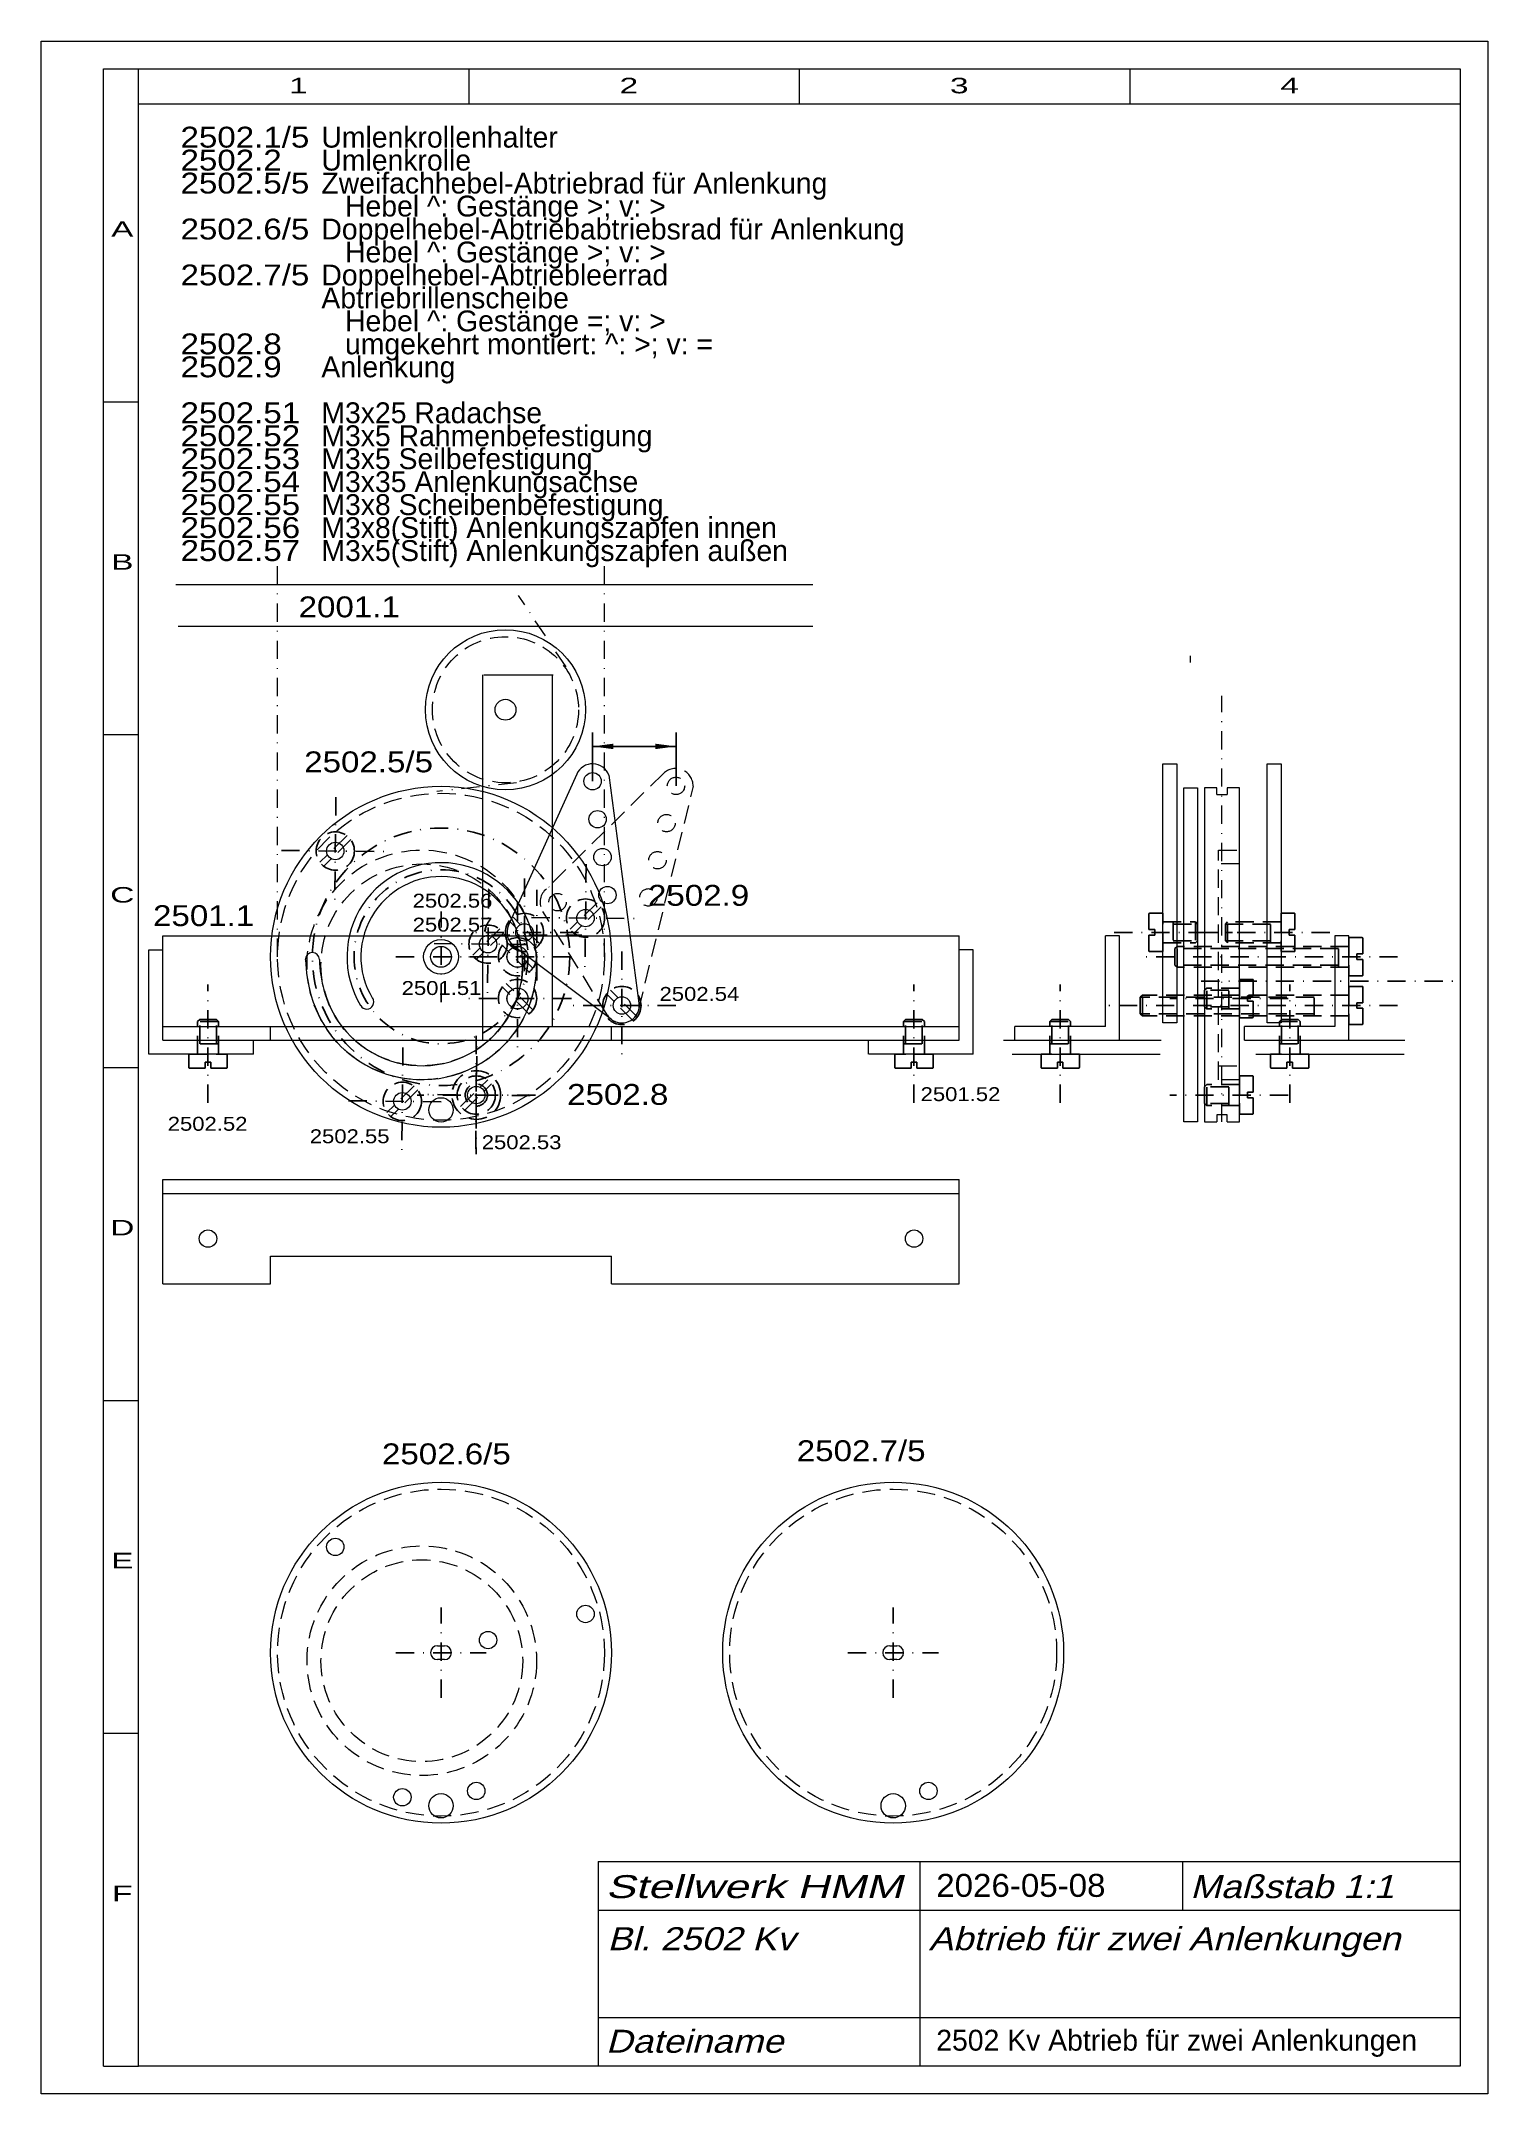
# Model space of a CAD drawing. Extents: x 1 to 209, y 1 to 296.
import ezdxf
from ezdxf.enums import TextEntityAlignment as Align

# ---------------------------------------------------------------- set-up
doc = ezdxf.new("R2010")
doc.units = 0
doc.header["$LTSCALE"] = 5.25
doc.linetypes.add('DASHDOT', pattern=[1, 0.5, -0.25, 0, -0.25])
doc.linetypes.add('DASHED', pattern=[0.75, 0.5, -0.25])
for name, color, linetype, lineweight in [(' 2001_2 BODEN', 14, 'CONTINUOUS', 18), ('2501_1 UNTERZUGRAHMEN', 7, 'CONTINUOUS', 0), ('2501_2-4 ROLLEN', 134, 'CONTINUOUS', 18), ('2501_6 HEBEL 0_0_22_5', 11, 'CONTINUOUS', 18), ('2501_7 HEBEL 22_5_0_22_5', 14, 'CONTINUOUS', 18), ('2501_7 HEBEL 22_5_0_22_5 UMGELEGT LI', 34, 'DASHED', 18), ('BEMASSUNG', 7, 'CONTINUOUS', 25), ('BESCHRIFTUNG', 7, 'CONTINUOUS', 25), ('HILFSLINIEN', 3, 'CONTINUOUS', 0), ('KONSTRUKTION', 7, 'CONTINUOUS', 0), ('MASSGRENZEN', 172, 'CONTINUOUS', 25), ('MASSLINIEN', 172, 'CONTINUOUS', 25), ('MASSTEXTE', 212, 'CONTINUOUS', 25), ('MITTELLINIEN', 5, 'DASHDOT', 25), ('STANDARD', 7, 'CONTINUOUS', 0), ('UNSICHTBARE', 92, 'DASHED', 25)]:
    doc.layers.add(name, color=color, linetype=linetype, lineweight=lineweight)
doc.styles.add('Arial', font='arial.ttf')

# ---------------------------------------------------------------- blocks, each defined once
blk = doc.blocks.new('D343177472')
at = {"layer": 'MASSGRENZEN'}
for points in [[(80.28, 194.64), (83.26, 195.03), (83.26, 194.25)], [(92.28, 194.64), (89.31, 194.25), (89.31, 195.03)]]:
    blk.add_solid(points, dxfattribs=at)
at = {"layer": 'MASSLINIEN', "color": 172}
for p, q in [((80.28, 189.63), (80.28, 196.64)), ((92.28, 188.97), (92.28, 196.64)), ((80.28, 194.64), (92.28, 194.64))]:
    blk.add_line(p, q, dxfattribs=at)

msp = doc.modelspace()

# ---------------------------------------------------------------- linework, layer by layer
at = {"layer": ' 2001_2 BODEN'}
for p, q in [((20.4, 217.91), (111.97, 217.91)), ((20.73, 211.91), (111.97, 211.91))]:
    msp.add_line(p, q, dxfattribs=at)
at = {"layer": '2501_1 UNTERZUGRAHMEN'}
for p, q in [((64.5, 154.41), (64.5, 204.91)), ((64.63, 204.91), (74.63, 204.91)), ((74.5, 204.91), (74.5, 154.41)), ((16.5, 150.41), (16.5, 165.41)), ((18.5, 167.41), (133, 167.41)), ((135, 165.41), (133, 165.41)), ((135, 150.41), (135, 165.41)), ((156.01, 152.41), (156.01, 167.41)), ((187.01, 167.41), (187.01, 154.41)), ((189.01, 152.41), (189.01, 167.41)), ((18.5, 154.41), (132.99, 154.41)), ((34, 152.41), (34, 154.41)), ((83, 152.41), (83, 154.41)), ((18.5, 152.41), (132.99, 152.41)), ((139.36, 152.41), (162, 152.41)), ((174.01, 152.41), (189.01, 152.41)), ((174.43, 152.41), (197.07, 152.41)), ((31.54, 150.41), (16.5, 150.41)), ((140.58, 150.41), (161.9, 150.41)), ((175.65, 150.41), (196.97, 150.41)), ((18.5, 132.41), (133, 132.41)), ((18.5, 130.41), (133, 130.41)), ((34, 121.41), (83, 121.41)), ((34, 117.41), (34, 121.41)), ((83, 117.41), (83, 121.41)), ((18.5, 117.41), (34, 117.41)), ((83, 117.41), (132.99, 117.41))]:
    msp.add_line(p, q, dxfattribs=at)
at = {"layer": '2501_1 UNTERZUGRAHMEN', "lineweight": 18}
for p, q in [((16.5, 165.41), (18.5, 165.41)), ((18.5, 152.41), (18.5, 167.41)), ((133, 152.41), (133, 167.41)), ((154.01, 154.41), (154.01, 167.41)), ((156.01, 167.41), (154.01, 167.41)), ((189.01, 167.41), (187.01, 167.41)), ((154.01, 154.41), (141.01, 154.41)), ((141.01, 152.41), (141.01, 154.41)), ((187.01, 154.41), (174.01, 154.41)), ((174.01, 152.41), (174.01, 154.41)), ((31.54, 150.41), (31.54, 152.41)), ((119.96, 150.41), (119.96, 152.41)), ((135, 150.41), (120, 150.41)), ((18.5, 117.41), (18.5, 132.41)), ((133, 117.41), (133, 132.41))]:
    msp.add_line(p, q, dxfattribs=at)
at = {"layer": '2501_1 UNTERZUGRAHMEN'}
for centre, radius in [((67.76, 199.91), 1.5), ((69.5, 164.41), 1.5), ((69.5, 158.41), 1.5), ((25, 123.91), 1.25), ((126.5, 123.91), 1.25)]:
    msp.add_circle(centre, radius, dxfattribs=at)
at = {"layer": '2501_2-4 ROLLEN'}
for p, q in [((166.26, 206.68), (166.26, 207.68)), ((165.26, 188.71), (167.26, 188.71)), ((165.26, 140.71), (165.26, 188.71)), ((167.26, 188.71), (167.26, 140.71)), ((168.26, 188.71), (168.26, 140.71)), ((170.01, 188.71), (168.26, 188.71)), ((170.01, 187.71), (170.01, 188.71)), ((170.01, 187.71), (171.51, 187.71)), ((173.26, 188.71), (171.51, 188.71)), ((171.51, 188.71), (171.51, 187.71)), ((173.26, 140.71), (173.26, 188.71)), ((171.51, 141.71), (170.01, 141.71)), ((170.01, 141.71), (170.01, 140.71)), ((171.51, 140.71), (171.51, 141.71)), ((167.26, 140.71), (165.26, 140.71)), ((168.26, 140.71), (170.01, 140.71)), ((171.51, 140.71), (173.26, 140.71)), ((58, 65.41), (59, 65.41)), ((123, 65.41), (124, 65.41)), ((59, 63.41), (58, 63.41)), ((124, 63.41), (123, 63.41))]:
    msp.add_line(p, q, dxfattribs=at)
at = {"layer": '2501_2-4 ROLLEN', "linetype": 'DASHED'}
for p, q in [((170.26, 146.75), (170.26, 179.75)), ((170.26, 179.75), (173.26, 179.75)), ((173.26, 177.75), (170.26, 177.75)), ((170.26, 148.75), (173.26, 148.75)), ((173.26, 146.75), (170.26, 146.75))]:
    msp.add_line(p, q, dxfattribs=at)
at = {"layer": '2501_2-4 ROLLEN'}
for centre, radius in [((67.76, 199.91), 11.5), ((58.5, 164.41), 24.5), ((43.3, 179.61), 1.25), ((79.27, 169.97), 1.25), ((58.5, 164.41), 2.5), ((58.5, 164.41), 1.5), ((65.26, 166.22), 1.25), ((52.94, 143.64), 1.25), ((63.57, 144.54), 1.25), ((58.5, 142.41), 1.75), ((58.5, 64.41), 24.5), ((123.5, 64.41), 24.5), ((43.3, 79.61), 1.25), ((79.27, 69.97), 1.25), ((65.26, 66.22), 1.25), ((52.94, 43.64), 1.25), ((63.57, 44.54), 1.25), ((128.57, 44.54), 1.25), ((58.5, 42.41), 1.75), ((123.5, 42.41), 1.75)]:
    msp.add_circle(centre, radius, dxfattribs=at)
at = {"layer": '2501_2-4 ROLLEN', "linetype": 'DASHED'}
for centre, radius in [((67.76, 199.91), 10.5), ((58.5, 164.41), 23.5), ((55.74, 163.25), 16.5), ((55.74, 163.25), 14.5), ((58.5, 64.41), 23.5), ((123.5, 64.41), 23.5), ((55.74, 63.25), 16.5), ((55.74, 63.25), 14.5)]:
    msp.add_circle(centre, radius, dxfattribs=at)
at = {"layer": '2501_2-4 ROLLEN'}
for centre, start, end in [((58, 64.41), 90, 270), ((59, 64.41), 270, 450), ((123, 64.41), 90, 270), ((124, 64.41), 270, 450)]:
    msp.add_arc(centre, 1, start, end, dxfattribs=at)
at = {"layer": '2501_6 HEBEL 0_0_22_5'}
for p, q in [((162.26, 192.13), (164.26, 192.13)), ((162.26, 154.91), (162.26, 192.13)), ((164.26, 192.13), (164.26, 154.91)), ((164.26, 154.91), (162.26, 154.91))]:
    msp.add_line(p, q, dxfattribs=at)
for centre, radius, start, end in [((58.5, 164.41), 13.52, 16.2558, 211.2558), ((58.5, 164.41), 11.52, 16.2558, 211.2558), ((55.74, 163.25), 16.5, 195.0703, 377.4413), ((55.74, 163.25), 14.5, 194.9067, 377.6048), ((40.01, 164), 1.02, 1.2558, 181.2558), ((58.5, 164.41), 19.48, 181.2558, 196.2558), ((58.5, 164.41), 17.48, 181.2558, 196.2558), ((47.82, 157.92), 1.02, 211.2558, 391.2558)]:
    msp.add_arc(centre, radius, start, end, dxfattribs=at)
at = {"layer": '2501_7 HEBEL 22_5_0_22_5'}
for p, q in [((177.26, 192.13), (179.26, 192.13)), ((177.26, 154.91), (177.26, 192.13)), ((179.26, 192.13), (179.26, 154.91)), ((78, 190.66), (68.22, 168.93)), ((86.98, 157.73), (82.69, 190.52)), ((83, 155.41), (69, 165.91)), ((179.26, 154.91), (177.26, 154.91))]:
    msp.add_line(p, q, dxfattribs=at)
for centre in [(80.28, 189.63), (81, 184.18), (81.71, 178.73), (82.42, 173.27), (70.5, 167.91), (84.5, 157.41)]:
    msp.add_circle(centre, 1.25, dxfattribs=at)
for centre, start, end in [((80.28, 189.63), 20.256, 155.7626), ((70.5, 167.91), 155.7626, 233.1339), ((84.5, 157.41), 233.1339, 367.4601)]:
    msp.add_arc(centre, 2.5, start, end, dxfattribs=at)
at = {"layer": '2501_7 HEBEL 22_5_0_22_5 UMGELEGT LI'}
for p, q in [((90.48, 190.76), (73.5, 174.04)), ((86.93, 156.81), (94.8, 188.93)), ((82.38, 156.09), (73.13, 170.94))]:
    msp.add_line(p, q, dxfattribs=at)
for centre in [(92.28, 188.97), (90.92, 183.63), (89.62, 178.29), (88.31, 172.95), (75.25, 172.26)]:
    msp.add_circle(centre, 1.25, dxfattribs=at)
for centre, start, end in [((92.23, 188.97), 359.0359, 494.5425), ((75.25, 172.26), 134.5425, 211.9138), ((84.5, 157.41), 211.9138, 346.2401)]:
    msp.add_arc(centre, 2.5, start, end, dxfattribs=at)
at = {"layer": 'HILFSLINIEN'}
msp.add_line((64.5, 152.41), (64.5, 167.41), dxfattribs=at)
at = {"layer": 'KONSTRUKTION', "linetype": 'DASHDOT'}
for p, q in [((35, 164.41), (35, 221.57)), ((82, 164.41), (82, 221.91)), ((76.47, 206.07), (69.64, 216.31)), ((170.76, 140.71), (170.76, 201.9)), ((69.36, 189.43), (57.88, 188.15))]:
    msp.add_line(p, q, dxfattribs=at)
at = {"layer": 'MITTELLINIEN'}
for p, q in [((43.39, 187.36), (43.21, 171.86)), ((35.55, 179.7), (51.05, 179.52)), ((79.36, 177.72), (79.18, 162.22)), ((70.5, 175.66), (70.5, 160.16)), ((65.35, 173.97), (65.18, 158.47)), ((69.5, 172.16), (69.5, 156.66)), ((72.26, 161.02), (72.26, 174.02)), ((72.26, 161.02), (72.26, 174.02)), ((58.5, 157.91), (58.5, 170.91)), ((71.52, 170.06), (87.02, 169.88)), ((57.51, 166.31), (73.01, 166.13)), ((78.25, 167.91), (62.75, 167.91)), ((65.76, 167.52), (78.76, 167.52)), ((65.76, 167.52), (78.76, 167.52)), ((69.5, 166.16), (69.5, 150.66)), ((155.26, 167.91), (172.26, 167.91)), ((186.26, 167.91), (166.26, 167.91)), ((52, 164.41), (65, 164.41)), ((77.25, 164.41), (61.75, 164.41)), ((84.5, 165.16), (84.5, 149.66)), ((196.01, 164.41), (159.01, 164.41)), ((25, 143.41), (25, 160.41)), ((126.49, 143.41), (126.49, 160.41)), ((147.51, 143.41), (147.51, 160.41)), ((167.79, 160.91), (204.51, 160.91)), ((180.51, 143.41), (180.51, 160.41)), ((77.25, 158.41), (61.75, 158.41)), ((92.25, 157.41), (76.75, 157.41)), ((196.01, 157.41), (154.01, 157.41)), ((180.26, 158.41), (163.26, 158.41)), ((53.02, 151.39), (52.85, 135.89)), ((63.48, 136.79), (63.66, 152.29)), ((63.57, 153.04), (63.57, 136.04)), ((71.32, 144.46), (55.82, 144.63)), ((45.19, 143.73), (60.69, 143.55)), ((72.07, 144.54), (55.07, 144.54)), ((180.26, 144.54), (163.26, 144.54)), ((58.5, 57.91), (58.5, 70.91)), ((123.5, 57.91), (123.5, 70.91)), ((52, 64.41), (65, 64.41)), ((117, 64.41), (130, 64.41))]:
    msp.add_line(p, q, dxfattribs=at)
for radius in [18.5, 12.5]:
    msp.add_circle((58.5, 164.41), radius, dxfattribs=at)
at = {"layer": 'STANDARD'}
for p, q in [((1, 1), (1, 296)), ((1, 296), (209, 296)), ((209, 296), (209, 1)), ((10, 5), (10, 292)), ((10, 292), (15, 292)), ((15, 292), (205, 292)), ((15, 287), (15, 292)), ((62.5, 292), (62.5, 287)), ((110, 292), (110, 287)), ((157.5, 292), (157.5, 287)), ((205, 292), (205, 287)), ((15, 287), (205, 287)), ((15, 5), (15, 287)), ((205, 287), (205, 5)), ((10, 244.17), (15, 244.17)), ((10, 196.33), (15, 196.33)), ((205, 182.12), (205, 5.12)), ((10, 148.5), (15, 148.5)), ((10, 100.67), (15, 100.67)), ((10, 52.83), (15, 52.83)), ((10, 5), (15, 5)), ((205, 5), (15, 5)), ((209, 1), (1, 1))]:
    msp.add_line(p, q, dxfattribs=at)
at = {"layer": 'STANDARD', "lineweight": 0}
for p, q in [((81.11, 34.4), (205, 34.4)), ((81.11, 34.4), (81.11, 5)), ((127.31, 34.4), (127.31, 5)), ((165.11, 34.4), (165.11, 27.4)), ((81.11, 27.4), (205, 27.4)), ((81.11, 12), (205, 12))]:
    msp.add_line(p, q, dxfattribs=at)
at = {"layer": 'UNSICHTBARE'}
for p, q in [((44.99, 181.82), (41.09, 178.01)), ((45.54, 181.25), (41.65, 177.44)), ((80.96, 172.18), (77.06, 168.38)), ((81.51, 171.61), (77.62, 167.8)), ((66.95, 168.43), (63.06, 164.62)), ((72.16, 165.68), (68.32, 169.53)), ((72.73, 166.24), (68.88, 170.09)), ((160.26, 170.56), (160.26, 168.31)), ((160.26, 168.31), (161.11, 168.31)), ((162.26, 170.66), (160.36, 170.66)), ((161.11, 168.31), (161.11, 167.51)), ((162.26, 165.16), (162.26, 170.66)), ((162.26, 169.41), (166.95, 169.41)), ((163.76, 169.41), (163.76, 166.41)), ((163.76, 169.1), (167.26, 169.1)), ((166.95, 169.41), (166.95, 166.41)), ((166.95, 169.41), (167.26, 169.1)), ((167.26, 169.1), (167.26, 166.71)), ((171.57, 169.41), (171.26, 169.1)), ((177.76, 169.1), (171.26, 169.1)), ((171.26, 166.71), (171.26, 169.1)), ((179.26, 169.41), (171.57, 169.41)), ((171.57, 166.41), (171.57, 169.41)), ((177.76, 166.41), (177.76, 169.41)), ((179.26, 170.66), (181.16, 170.66)), ((179.26, 170.66), (179.26, 165.16)), ((181.26, 168.31), (180.41, 168.31)), ((180.41, 167.51), (180.41, 168.31)), ((181.26, 170.56), (181.26, 168.31)), ((67.51, 167.86), (63.62, 164.05)), ((71.16, 162.18), (67.32, 166.03)), ((71.73, 162.75), (67.88, 166.59)), ((160.26, 165.26), (160.26, 167.51)), ((160.26, 167.51), (161.11, 167.51)), ((162.26, 166.41), (166.95, 166.41)), ((163.76, 166.71), (167.26, 166.71)), ((164.32, 165.91), (164.01, 165.6)), ((187.51, 165.6), (164.01, 165.6)), ((164.01, 163.21), (164.01, 165.6)), ((189.01, 165.91), (164.32, 165.91)), ((164.32, 162.91), (164.32, 165.91)), ((166.95, 166.41), (167.26, 166.71)), ((177.76, 166.71), (171.26, 166.71)), ((171.57, 166.41), (171.26, 166.71)), ((179.26, 166.41), (171.57, 166.41)), ((181.26, 167.51), (180.41, 167.51)), ((181.26, 165.26), (181.26, 167.51)), ((187.51, 162.91), (187.51, 165.91)), ((189.01, 167.16), (190.91, 167.16)), ((189.01, 167.16), (189.01, 161.66)), ((191.01, 167.06), (191.01, 164.81)), ((162.26, 165.16), (160.36, 165.16)), ((187.51, 163.21), (164.01, 163.21)), ((164.32, 162.91), (164.01, 163.21)), ((189.01, 162.91), (164.32, 162.91)), ((179.26, 165.16), (181.16, 165.16)), ((191.01, 164.81), (190.16, 164.81)), ((190.16, 164.01), (190.16, 164.81)), ((191.01, 164.01), (190.16, 164.01)), ((191.01, 161.76), (191.01, 164.01)), ((71.16, 156.18), (67.32, 160.03)), ((71.73, 156.75), (67.88, 160.59)), ((86.73, 155.75), (82.88, 159.59)), ((168.57, 159.91), (168.26, 159.6)), ((171.76, 159.6), (168.26, 159.6)), ((168.26, 157.21), (168.26, 159.6)), ((173.26, 159.91), (168.57, 159.91)), ((168.57, 156.91), (168.57, 159.91)), ((171.76, 156.91), (171.76, 159.91)), ((173.26, 161.16), (175.16, 161.16)), ((173.26, 161.16), (173.26, 155.66)), ((175.26, 161.06), (175.26, 158.81)), ((189.01, 161.66), (190.91, 161.66)), ((189.01, 160.16), (190.91, 160.16)), ((189.01, 160.16), (189.01, 154.66)), ((191.01, 160.06), (191.01, 157.81)), ((86.16, 155.18), (82.32, 159.03)), ((159.32, 158.91), (159.01, 158.6)), ((184.01, 158.6), (159.01, 158.6)), ((159.01, 156.21), (159.01, 158.6)), ((189.01, 158.91), (159.32, 158.91)), ((159.32, 155.91), (159.32, 158.91)), ((171.76, 157.21), (168.26, 157.21)), ((168.57, 156.91), (168.26, 157.21)), ((173.26, 156.91), (168.57, 156.91)), ((175.26, 158.81), (174.41, 158.81)), ((174.41, 158.01), (174.41, 158.81)), ((175.26, 158.01), (174.41, 158.01)), ((175.26, 155.76), (175.26, 158.01)), ((184.01, 155.91), (184.01, 158.91)), ((191.01, 157.81), (190.16, 157.81)), ((190.16, 157.01), (190.16, 157.81)), ((191.01, 157.01), (190.16, 157.01)), ((191.01, 154.76), (191.01, 157.01)), ((23.5, 155.1), (23.81, 155.41)), ((23.5, 150.41), (23.5, 155.1)), ((26.5, 155.1), (23.5, 155.1)), ((23.81, 151.91), (23.81, 155.41)), ((26.2, 155.41), (23.81, 155.41)), ((26.2, 151.91), (26.2, 155.41)), ((26.5, 155.1), (26.2, 155.41)), ((26.5, 150.41), (26.5, 155.1)), ((124.99, 155.1), (125.29, 155.41)), ((124.99, 150.41), (124.99, 155.1)), ((124.99, 155.1), (127.99, 155.1)), ((125.29, 151.91), (125.29, 155.41)), ((125.29, 155.41), (127.68, 155.41)), ((127.68, 151.91), (127.68, 155.41)), ((127.99, 155.1), (127.68, 155.41)), ((127.99, 150.41), (127.99, 155.1)), ((146.01, 155.1), (146.32, 155.41)), ((146.01, 150.41), (146.01, 155.1)), ((146.01, 155.1), (149.01, 155.1)), ((146.32, 151.91), (146.32, 155.41)), ((146.32, 155.41), (148.7, 155.41)), ((148.7, 151.91), (148.7, 155.41)), ((149.01, 155.1), (148.7, 155.41)), ((149.01, 150.41), (149.01, 155.1)), ((184.01, 156.21), (159.01, 156.21)), ((159.32, 155.91), (159.01, 156.21)), ((189.01, 155.91), (159.32, 155.91)), ((173.26, 155.66), (175.16, 155.66)), ((179.01, 155.1), (179.32, 155.41)), ((179.01, 150.41), (179.01, 155.1)), ((179.01, 155.1), (182.01, 155.1)), ((179.32, 151.91), (179.32, 155.41)), ((179.32, 155.41), (181.7, 155.41)), ((181.7, 151.91), (181.7, 155.41)), ((182.01, 155.1), (181.7, 155.41)), ((182.01, 150.41), (182.01, 155.1)), ((189.01, 154.66), (190.91, 154.66)), ((26.5, 151.91), (23.5, 151.91)), ((124.99, 151.91), (127.99, 151.91)), ((146.01, 151.91), (149.01, 151.91)), ((179.01, 151.91), (182.01, 151.91)), ((22.25, 150.41), (22.25, 148.51)), ((22.25, 150.41), (27.75, 150.41)), ((22.35, 148.41), (24.6, 148.41)), ((24.6, 148.41), (24.6, 149.26)), ((25.4, 149.26), (24.6, 149.26)), ((25.4, 148.41), (25.4, 149.26)), ((27.65, 148.41), (25.4, 148.41)), ((27.75, 150.41), (27.75, 148.51)), ((123.74, 150.41), (123.74, 148.51)), ((129.24, 150.41), (123.74, 150.41)), ((123.84, 148.41), (126.09, 148.41)), ((126.09, 148.41), (126.09, 149.26)), ((126.09, 149.26), (126.89, 149.26)), ((126.89, 148.41), (126.89, 149.26)), ((129.14, 148.41), (126.89, 148.41)), ((129.24, 150.41), (129.24, 148.51)), ((144.76, 150.41), (144.76, 148.51)), ((150.26, 150.41), (144.76, 150.41)), ((144.86, 148.41), (147.11, 148.41)), ((147.11, 148.41), (147.11, 149.26)), ((147.11, 149.26), (147.91, 149.26)), ((147.91, 148.41), (147.91, 149.26)), ((150.16, 148.41), (147.91, 148.41)), ((150.26, 150.41), (150.26, 148.51)), ((177.76, 150.41), (177.76, 148.51)), ((183.26, 150.41), (177.76, 150.41)), ((177.86, 148.41), (180.11, 148.41)), ((180.11, 148.41), (180.11, 149.26)), ((180.11, 149.26), (180.91, 149.26)), ((180.91, 148.41), (180.91, 149.26)), ((183.16, 148.41), (180.91, 148.41)), ((183.26, 150.41), (183.26, 148.51)), ((54.62, 145.85), (50.73, 142.04)), ((55.18, 145.28), (51.29, 141.47)), ((61.32, 142.91), (65.21, 146.71)), ((61.88, 142.34), (65.77, 146.14)), ((168.57, 146.04), (168.26, 145.74)), ((171.76, 145.74), (168.26, 145.74)), ((168.26, 143.35), (168.26, 145.74)), ((173.26, 146.04), (168.57, 146.04)), ((168.57, 143.04), (168.57, 146.04)), ((171.76, 143.04), (171.76, 146.04)), ((173.26, 147.29), (175.16, 147.29)), ((173.26, 147.29), (173.26, 141.79)), ((175.26, 144.94), (174.41, 144.94)), ((174.41, 144.14), (174.41, 144.94)), ((175.26, 147.19), (175.26, 144.94)), ((171.76, 143.35), (168.26, 143.35)), ((168.57, 143.04), (168.26, 143.35)), ((173.26, 143.04), (168.57, 143.04)), ((173.26, 141.79), (175.16, 141.79)), ((175.26, 144.14), (174.41, 144.14)), ((175.26, 141.89), (175.26, 144.14))]:
    msp.add_line(p, q, dxfattribs=at)
for centre, radius in [((43.3, 179.61), 2.75), ((79.27, 169.97), 2.75), ((65.26, 166.22), 2.75), ((70.5, 167.91), 2.75), ((69.5, 164.41), 2.75), ((69.5, 158.41), 2.75), ((84.5, 157.41), 2.75), ((63.57, 144.54), 3.5), ((52.94, 143.64), 2.75), ((63.57, 144.54), 2.75), ((63.57, 144.54), 1.6)]:
    msp.add_circle(centre, radius, dxfattribs=at)
for centre, start, end in [((160.36, 170.56), 90, 180), ((181.16, 170.56), 0, 90), ((160.36, 165.26), 180, 270), ((181.16, 165.26), 270, 360), ((190.91, 167.06), 0, 90), ((175.16, 161.06), 0, 90), ((190.91, 161.76), 270, 360), ((190.91, 160.06), 0, 90), ((175.16, 155.76), 270, 360), ((190.91, 154.76), 270, 360), ((22.35, 148.51), 180, 270), ((27.65, 148.51), 270, 360), ((123.84, 148.51), 180, 270), ((129.14, 148.51), 270, 360), ((144.86, 148.51), 180, 270), ((150.16, 148.51), 270, 360), ((177.86, 148.51), 180, 270), ((183.16, 148.51), 270, 360), ((175.16, 147.19), 360, 450), ((175.16, 141.89), 270, 360)]:
    msp.add_arc(centre, 0.1, start, end, dxfattribs=at)

# ---------------------------------------------------------------- block references
at = {"layer": 'BEMASSUNG'}
msp.add_blockref('D343177472', (0, 0), dxfattribs=at)

# ---------------------------------------------------------------- texts
at = {"layer": 'BESCHRIFTUNG', "style": 'Arial'}
for s, height, width, p in [('2001.1', 3, 1.135138, (38.03, 213.19)), ('2502.5/5', 3, 1.135134, (38.83, 190.92)), ('2502.9', 3, 1.135138, (88.25, 171.74)), ('2501.1', 3, 1.135138, (17.1, 168.82)), ('2502.56', 2, 1.135139, (54.42, 171.47)), ('2502.57', 2, 1.135139, (54.42, 168.03)), ('2501.51', 2, 1.135139, (52.84, 158.92)), ('2502.54', 2, 1.135139, (89.91, 158.07)), ('2502.8', 3, 1.135138, (76.63, 143.13)), ('2501.52', 2, 1.135139, (127.44, 143.67)), ('2502.52', 2, 1.135139, (19.21, 139.41)), ('2502.55', 2, 1.135139, (39.63, 137.62)), ('2502.53', 2, 1.135139, (64.35, 136.76)), ('2502.6/5', 3, 1.135134, (50.01, 91.48)), ('2502.7/5', 3, 1.135134, (109.64, 91.93))]:
    msp.add_text(s, height=height, dxfattribs=dict(at, width=width)).set_placement(p)
at = {"layer": 'BESCHRIFTUNG', "style": 'Arial', "oblique": 15}
for s, width, p in [('Stellwerk HMM', 1.375804, (82.2, 32.44)), ('Maßstab 1:1', 1.143719, (166.2, 32.44)), ('Bl. 2502 Kv', 1.143716, (82.42, 24.96)), ('Abtrieb für zwei Anlenkungen', 1.130189, (128.62, 24.96)), ('Dateiname', 1.143709, (82.2, 10.22))]:
    msp.add_text(s, height=3.3, dxfattribs=dict(at, width=width)).set_placement(p, align=Align.TOP_LEFT)
at = {"layer": 'BESCHRIFTUNG', "style": 'Arial'}
for s, height, width, p in [('2026-05-08', 3.3, 1.031837, (129.69, 32.62)), ('2502 Kv Abtrieb für zwei Anlenkungen', 3, 0.972811, (129.69, 10.22))]:
    msp.add_text(s, height=height, dxfattribs=dict(at, width=width)).set_placement(p, align=Align.TOP_LEFT)
at = {"layer": 'BESCHRIFTUNG', "char_height": 3, "attachment_point": 1, "line_spacing_factor": 0.66, "style": 'Arial'}
for s, insert in [('\\W1.135134;2502.1/5\\P2502.2\\P2502.5/5\\P\\P2502.6/5\\P\\P2502.7/5\\P\\P\\P2502.8\\P2502.9\\P\\P2502.51\\P2502.52\\P2502.53\\P2502.54\\P2502.55\\P2502.56\\P2502.57\\P', (21.05, 283.69)), ('\\W0.972811;Umlenkrollenhalter\\PUmlenkrolle\\PZweifachhebel-Abtriebrad für Anlenkung\\P   Hebel ^ : Gestänge >; v: >\\PDoppelhebel-Abtriebabtriebsrad für Anlenkung\\P   Hebel ^ : Gestänge >; v: >\\PDoppelhebel-Abtriebleerrad\\PAbtriebrillenscheibe\\P   Hebel ^ : Gestänge =; v: >\\P   umgekehrt montiert: ^ : >; v: =\\PAnlenkung\\P\\PM3x25 Radachse\\PM3x5 Rahmenbefestigung\\PM3x5 Seilbefestigung\\PM3x35 Anlenkungsachse\\PM3x8 Scheibenbefestigung\\PM3x8(Stift) Anlenkungszapfen innen\\PM3x5(Stift) Anlenkungszapfen außen\\P', (41.3, 283.69))]:
    msp.add_mtext(s, dxfattribs=dict(at, insert=insert))
at = {"layer": 'STANDARD', "style": 'Arial'}
for s, width, p in [('1', 1.547923, (38, 290.72)), ('2', 1.547922, (85.5, 290.72)), ('3', 1.547923, (133, 290.72)), ('4', 1.547923, (180.5, 290.72)), ('A', 1.547987, (12.68, 270.1)), ('B', 1.547987, (12.68, 222.26)), ('C', 1.548103, (12.68, 174.43)), ('D', 1.548104, (12.68, 126.6)), ('E', 1.547987, (12.68, 78.76)), ('F', 1.547769, (12.68, 30.93))]:
    msp.add_text(s, height=2.23, dxfattribs=dict(at, width=width)).set_placement(p, align=Align.TOP_CENTER)

doc.saveas('drawing.dxf')
